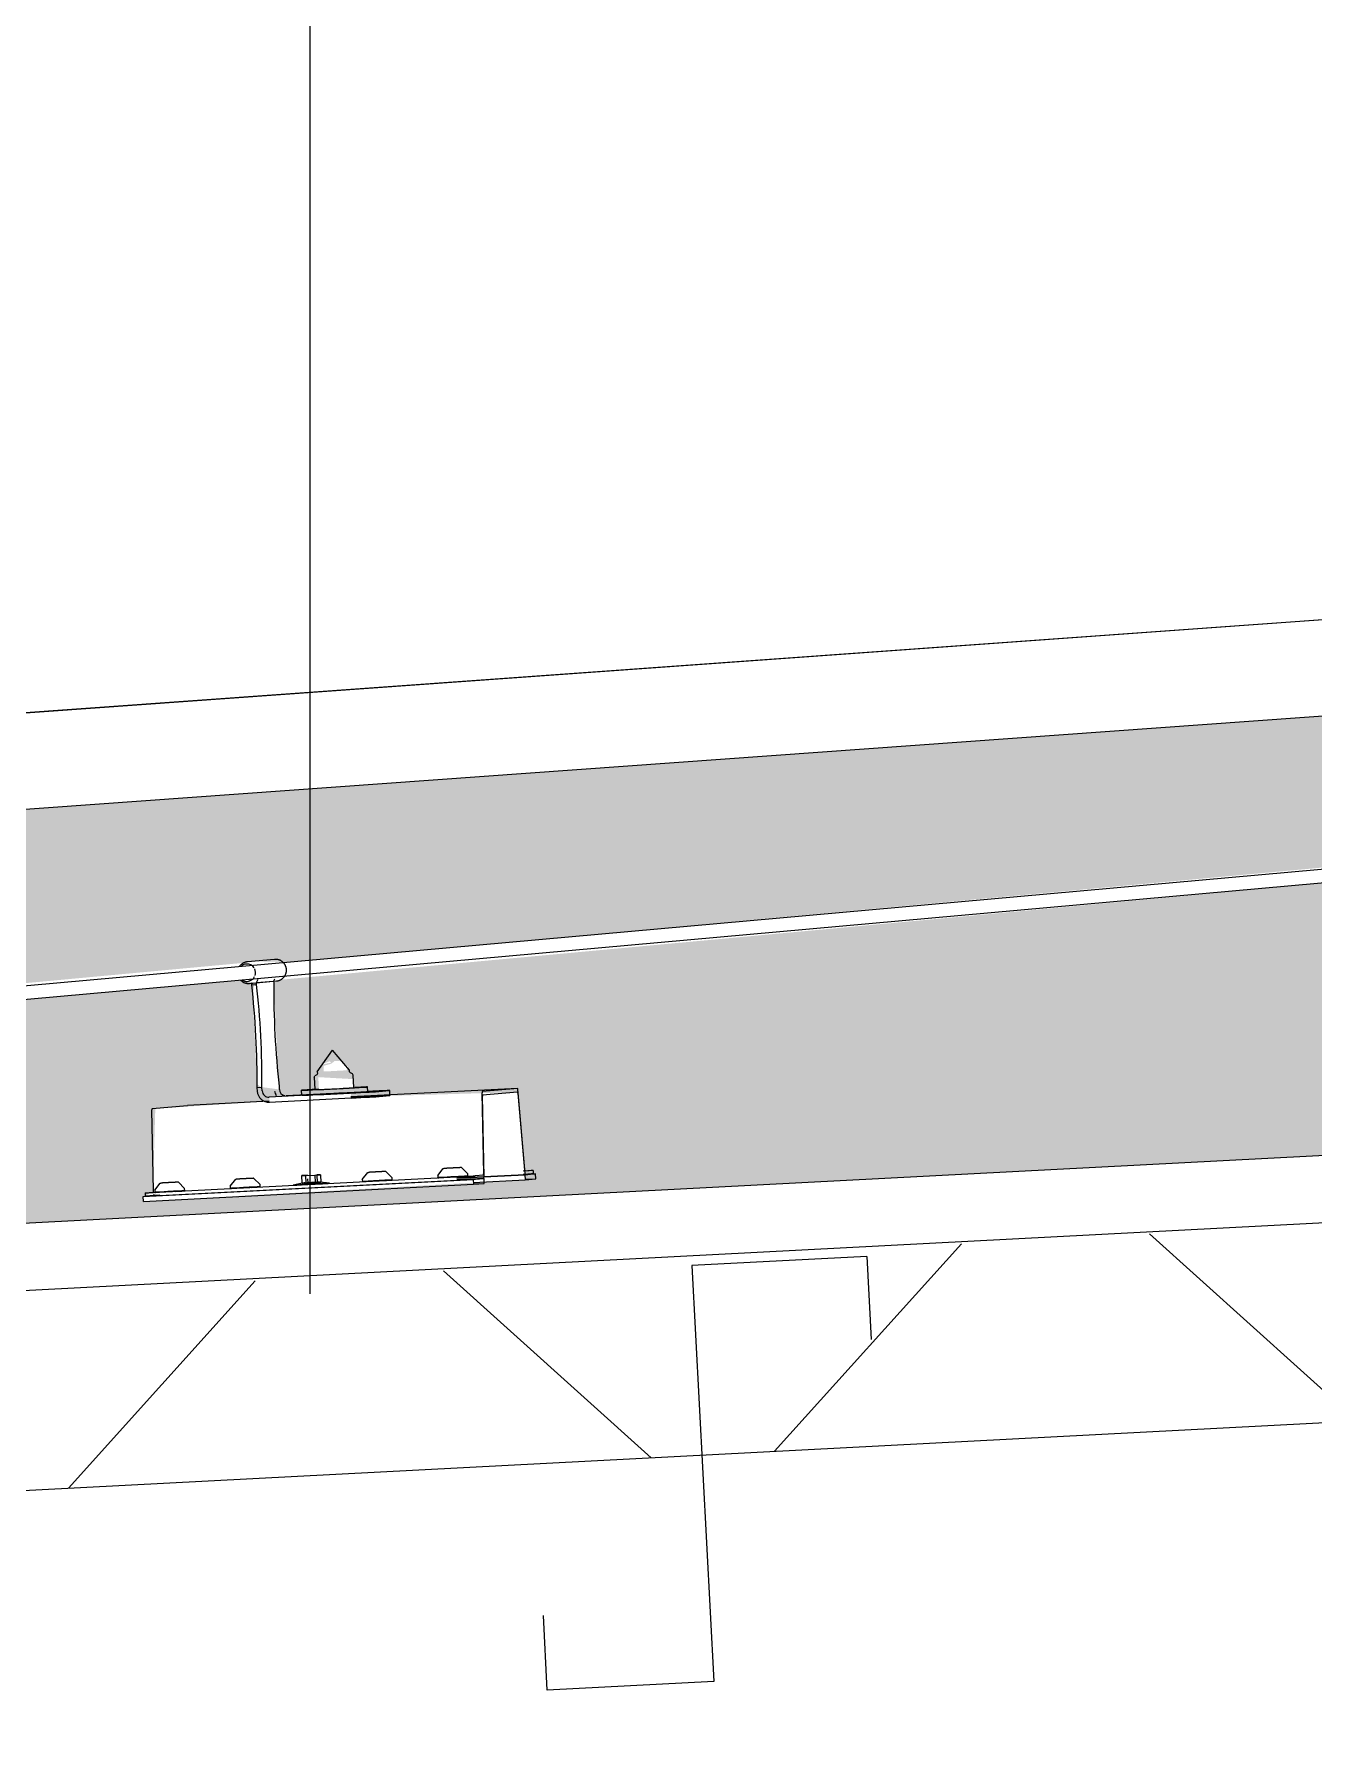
# Model space of a CAD drawing. Header units: millimetres. Extents: x 4237772 to 4686020, y -673 to 29459.
# Drawn here: x 4448133 to 4448901, y 10117 to 11139 of the extents above; entities that cross this region are included whole.
import ezdxf

# ---------------------------------------------------------------- set-up
doc = ezdxf.new("R2010")
doc.units = ezdxf.units.MM
for name, color, linetype, lineweight in [('A-DETL', 90, 'Continuous', 18), ('A-GENM', 13, 'Continuous', 5), ('A-ROOF', 132, 'Continuous', 5), ('A-ROOF-IDEN', 132, 'Continuous', 5), ('A-ROOF-PATT', 132, 'Continuous', 5), ('Q-SPCQ', 91, 'Continuous', 5)]:
    doc.layers.add(name, color=color, linetype=linetype, lineweight=lineweight)

# ---------------------------------------------------------------- blocks, each defined once
blk = doc.blocks.new('Static Line_Sayfa_Metal Deck_Pan Mount - Up to 15 _ pitch - Max 2 Users-1848369-SECTION - GRIDS B1-B2')
at = {"layer": 'Q-SPCQ'}
for p, q in [((4430069.6, 11248.9), (4421898.8, 10513.6)), ((4421899.5, 10505.7), (4430070.3, 11240.9)), ((4422649.6, 10583.7), (4422633.3, 10582.2)), ((4422649.9, 10583.7), (4422649.6, 10583.7)), ((4422634.5, 10569.3), (4422650.8, 10570.8)), ((4422635.8, 10569.6), (4422635.8, 10568.5)), ((4422638.7, 10569.8), (4422639.8, 10571.9)), ((4422638.7, 10569.8), (4422649, 10570.7)), ((4422638.8, 10568.6), (4422638.7, 10569.8)), ((4422649.6, 10571.9), (4422649, 10570.7)), ((4422649, 10570.7), (4422649.1, 10569.6)), ((4422634.2, 10569.3), (4422634.5, 10569.3)), ((4422635.8, 10568.5), (4422638.8, 10568.6)), ((4422675.2, 10516.2), (4422684.3, 10529.1)), ((4422694.6, 10517.2), (4422684.3, 10529.1)), ((4422673.3, 10512.9), (4422673.7, 10513.7)), ((4422673.3, 10512.9), (4422673.7, 10505.5)), ((4422674.9, 10514.4), (4422673.7, 10513.7)), ((4422675.3, 10515.2), (4422674.9, 10514.4)), ((4422675.2, 10516.2), (4422675.3, 10515.2)), ((4422694.6, 10516.2), (4422694.6, 10517.2)), ((4422694.6, 10516.2), (4422695.1, 10515.5)), ((4422696.3, 10514.9), (4422695.1, 10515.5)), ((4422696.8, 10514.2), (4422696.3, 10514.9)), ((4422697.2, 10506.8), (4422696.8, 10514.2)), ((4422646.4, 10498.5), (4422597.4, 10496)), ((4422642, 10506.7), (4422639, 10506.6)), ((4422639, 10506.6), (4422639.2, 10504.6)), ((4422642.1, 10504.7), (4422642, 10506.7)), ((4422695.3, 10503.5), (4422646.3, 10500.9)), ((4422646.4, 10497.9), (4422695.5, 10500.5)), ((4422652.3, 10507.6), (4422652.4, 10505.6)), ((4422656.6, 10501.9), (4422705.6, 10504.4)), ((4422665.6, 10505.1), (4422665.8, 10502.1)), ((4422795.5, 10506.2), (4422695.4, 10501.1)), ((4422705.8, 10501.4), (4422695.4, 10500.8)), ((4422705.5, 10504.2), (4422705.3, 10507.2)), ((4422712.1, 10504.4), (4422718.5, 10505)), ((4422712.3, 10501.4), (4422718.7, 10502)), ((4422718.8, 10502), (4422718.7, 10505)), ((4422774, 10503.5), (4422775, 10455)), ((4422795.5, 10506.2), (4422774.1, 10504.3)), ((4422775.3, 10453), (4422774.3, 10501.6)), ((4422774.4, 10502.3), (4422795.4, 10504.2)), ((4422795.5, 10503.5), (4422799.7, 10455.2)), ((4422799.8, 10457.2), (4422795.6, 10505.5)), ((4422576.9, 10444.8), (4422576, 10493.3)), ((4422576.1, 10494.1), (4422597.4, 10496)), ((4422570.8, 10441.4), (4422768.8, 10451.6)), ((4422570.9, 10438.4), (4422769, 10448.7)), ((4422580.6, 10443.9), (4422758.8, 10453.1)), ((4422580.7, 10442), (4422758.9, 10451.1)), ((4422623, 10447.5), (4422623, 10446.2)), ((4422641, 10447.1), (4422640.9, 10448.5)), ((4422666.4, 10449.4), (4422660.7, 10448.1)), ((4422669.3, 10454.1), (4422666, 10453.9)), ((4422666, 10453.9), (4422668.1, 10453.9)), ((4422666.2, 10449.3), (4422666, 10453.9)), ((4422669.6, 10448.6), (4422666.2, 10448.4)), ((4422666.2, 10448.4), (4422668.4, 10448.5)), ((4422668.1, 10453.9), (4422673.7, 10454.2)), ((4422668.1, 10453.9), (4422668.3, 10449.4)), ((4422668.4, 10448.5), (4422673.9, 10448.8)), ((4422669.4, 10452), (4422669.6, 10449.5)), ((4422673.7, 10454.2), (4422677.2, 10454.4)), ((4422673.7, 10454.2), (4422673.9, 10449.7)), ((4422673.9, 10448.8), (4422677.4, 10449)), ((4422677.2, 10454.4), (4422674.9, 10454.3)), ((4422674.9, 10454.3), (4422675.1, 10449.8)), ((4422677.4, 10449), (4422675.2, 10448.9)), ((4422682.6, 10449.3), (4422677, 10449.9)), ((4422677.2, 10454.4), (4422677.4, 10449.8)), ((4422702.2, 10451.6), (4422702.3, 10450.3)), ((4422720.2, 10451.2), (4422720.2, 10452.5)), ((4422747.5, 10453.9), (4422747.6, 10452.6)), ((4422758.9, 10452.3), (4422799.8, 10454.4)), ((4422799.7, 10454.4), (4422758.9, 10452.3)), ((4422775.3, 10452.2), (4422758.9, 10451.4)), ((4422765.5, 10453.6), (4422765.5, 10454.9)), ((4422775.3, 10452.2), (4422768.8, 10451.6)), ((4422768.8, 10451.6), (4422769, 10448.7)), ((4422768.9, 10449.8), (4422799.9, 10451.4)), ((4422769, 10448.7), (4422775.4, 10449.2)), ((4422769, 10448.9), (4422775.4, 10449.2)), ((4422774.9, 10454.2), (4422770, 10453.8)), ((4422770.1, 10451.8), (4422775.2, 10452.2)), ((4422775.4, 10449.2), (4422775.3, 10452.2)), ((4422806.2, 10455), (4422799.7, 10454.4)), ((4422799.7, 10454.7), (4422806.2, 10455)), ((4422799.7, 10454.4), (4422799.9, 10451.4)), ((4422799.8, 10454.4), (4422804.9, 10454.9)), ((4422804.8, 10456.9), (4422799.9, 10456.5)), ((4422799.9, 10451.4), (4422806.3, 10452)), ((4422799.9, 10451.7), (4422806.3, 10452)), ((4422805, 10454.9), (4422804.9, 10456.9)), ((4422806.3, 10452), (4422806.2, 10455)), ((4422570.8, 10441.4), (4422577.2, 10442)), ((4422570.9, 10438.4), (4422570.8, 10441.4)), ((4422571.9, 10443.5), (4422572, 10441.5)), ((4422572, 10443.6), (4422576.8, 10444)), ((4422577.1, 10442), (4422572.1, 10441.6)), ((4422580.7, 10442.2), (4422577.2, 10442)), ((4422577.7, 10445.2), (4422577.7, 10443.9)), ((4422595.7, 10444.8), (4422595.6, 10446.1))]:
    blk.add_line(p, q, dxfattribs=at)
at = {"layer": 'Q-SPCQ', "flags": 128}
for points in [[(4422633.3, 10582.2), (4422633.1, 10582.2), (4422632.8, 10582.2), (4422632.5, 10582.1), (4422632.3, 10582.1), (4422632, 10582), (4422631.8, 10581.9), (4422631.5, 10581.8), (4422631.3, 10581.7), (4422631, 10581.6), (4422630.8, 10581.5), (4422630.6, 10581.4), (4422630.3, 10581.2), (4422630.1, 10581.1), (4422629.9, 10580.9), (4422629.7, 10580.8), (4422629.5, 10580.6), (4422629.3, 10580.4), (4422629.1, 10580.2), (4422629, 10580), (4422628.8, 10579.8), (4422628.6, 10579.6), (4422628.5, 10579.4)], [(4422650.8, 10570.8), (4422651.1, 10570.8), (4422651.3, 10570.8), (4422651.6, 10570.9), (4422651.8, 10570.9), (4422652.1, 10571), (4422652.4, 10571.1), (4422652.6, 10571.2), (4422652.8, 10571.3), (4422653.1, 10571.4), (4422653.3, 10571.5), (4422653.5, 10571.6), (4422653.8, 10571.8), (4422654, 10571.9), (4422654.2, 10572.1), (4422654.4, 10572.3), (4422654.6, 10572.4), (4422654.8, 10572.6), (4422655, 10572.8), (4422655.2, 10573), (4422655.3, 10573.2), (4422655.5, 10573.4), (4422655.6, 10573.6), (4422655.8, 10573.8), (4422655.9, 10574), (4422656, 10574.3), (4422656.1, 10574.5), (4422656.2, 10574.7), (4422656.3, 10575), (4422656.4, 10575.2), (4422656.5, 10575.5), (4422656.6, 10575.7), (4422656.6, 10576), (4422656.7, 10576.2), (4422656.7, 10576.5), (4422656.7, 10576.7), (4422656.7, 10577), (4422656.8, 10577.2), (4422656.7, 10577.5), (4422656.7, 10577.8), (4422656.7, 10578), (4422656.7, 10578.3), (4422656.6, 10578.5), (4422656.6, 10578.8), (4422656.5, 10579), (4422656.4, 10579.3), (4422656.3, 10579.5), (4422656.2, 10579.7), (4422656.1, 10580), (4422656, 10580.2), (4422655.9, 10580.4), (4422655.8, 10580.7), (4422655.6, 10580.9), (4422655.5, 10581.1), (4422655.3, 10581.3), (4422655.2, 10581.5), (4422655, 10581.7), (4422654.8, 10581.9), (4422654.6, 10582), (4422654.4, 10582.2), (4422654.2, 10582.4), (4422654, 10582.5), (4422653.8, 10582.7), (4422653.6, 10582.8), (4422653.3, 10583), (4422653.1, 10583.1), (4422652.9, 10583.2), (4422652.6, 10583.3), (4422652.4, 10583.4), (4422652.1, 10583.5), (4422651.9, 10583.5), (4422651.6, 10583.6), (4422651.4, 10583.6), (4422651.1, 10583.7), (4422650.8, 10583.7), (4422650.6, 10583.7), (4422650.3, 10583.7), (4422650, 10583.7), (4422649.9, 10583.7)], [(4422629.1, 10571.3), (4422629.3, 10571.1), (4422629.5, 10571), (4422629.7, 10570.8), (4422629.9, 10570.6), (4422630.1, 10570.5), (4422630.3, 10570.3), (4422630.6, 10570.2), (4422630.8, 10570.1), (4422631, 10569.9), (4422631.2, 10569.8), (4422631.5, 10569.7), (4422631.7, 10569.6), (4422632, 10569.6), (4422632.2, 10569.5), (4422632.5, 10569.4), (4422632.8, 10569.4), (4422633, 10569.3), (4422633.3, 10569.3), (4422633.5, 10569.3), (4422633.8, 10569.3), (4422634.1, 10569.3), (4422634.2, 10569.3)], [(4422747.5, 10453.9), (4422750.8, 10458.1), (4422751.1, 10458.1), (4422751.2, 10458.1), (4422751.2, 10458.1)], [(4422765.5, 10454.9), (4422761.7, 10458.7), (4422761.5, 10458.7), (4422761.4, 10458.7), (4422761.3, 10458.7), (4422761.2, 10458.7), (4422761.2, 10458.7), (4422761.1, 10458.7), (4422761.1, 10458.7), (4422761, 10458.7), (4422760.9, 10458.7), (4422760.8, 10458.7), (4422760.7, 10458.7), (4422760.6, 10458.6), (4422760.5, 10458.6), (4422760.4, 10458.6), (4422760.3, 10458.6), (4422760.2, 10458.6), (4422760, 10458.6), (4422759.9, 10458.6), (4422759.8, 10458.6), (4422759.6, 10458.6), (4422759.5, 10458.6), (4422759.3, 10458.6), (4422759.1, 10458.6), (4422759, 10458.6), (4422758.8, 10458.6), (4422758.6, 10458.6), (4422758.4, 10458.5), (4422758.3, 10458.5), (4422758.1, 10458.5), (4422757.9, 10458.5), (4422757.7, 10458.5), (4422757.5, 10458.5), (4422757.3, 10458.5), (4422757.1, 10458.5), (4422756.9, 10458.5), (4422756.7, 10458.5), (4422756.5, 10458.4), (4422756.3, 10458.4), (4422756.1, 10458.4), (4422755.9, 10458.4), (4422755.7, 10458.4), (4422755.5, 10458.4), (4422755.3, 10458.4), (4422755.1, 10458.4), (4422754.9, 10458.4), (4422754.7, 10458.4), (4422754.6, 10458.3), (4422754.4, 10458.3), (4422754.2, 10458.3), (4422754, 10458.3), (4422753.8, 10458.3), (4422753.6, 10458.3), (4422753.5, 10458.3), (4422753.3, 10458.3), (4422753.2, 10458.3), (4422753, 10458.3), (4422752.9, 10458.2), (4422752.7, 10458.2), (4422752.6, 10458.2), (4422752.4, 10458.2), (4422752.3, 10458.2), (4422752.2, 10458.2), (4422752.1, 10458.2), (4422752, 10458.2), (4422751.9, 10458.2), (4422751.8, 10458.2), (4422751.7, 10458.2), (4422751.6, 10458.2), (4422751.5, 10458.2), (4422751.4, 10458.2), (4422751.4, 10458.2), (4422751.3, 10458.2), (4422751.3, 10458.1), (4422751.2, 10458.1), (4422751.2, 10458.1)], [(4422577.7, 10445.2), (4422581, 10449.3), (4422581.2, 10449.4), (4422581.3, 10449.4), (4422581.4, 10449.4)], [(4422595.6, 10446.1), (4422591.9, 10449.9), (4422591.7, 10449.9), (4422591.6, 10449.9), (4422591.5, 10449.9), (4422591.4, 10449.9), (4422591.4, 10449.9), (4422591.3, 10449.9), (4422591.2, 10449.9), (4422591.2, 10449.9), (4422591.1, 10449.9), (4422591, 10449.9), (4422590.9, 10449.9), (4422590.8, 10449.9), (4422590.7, 10449.9), (4422590.6, 10449.9), (4422590.5, 10449.9), (4422590.3, 10449.9), (4422590.2, 10449.9), (4422590.1, 10449.9), (4422589.9, 10449.9), (4422589.8, 10449.8), (4422589.6, 10449.8), (4422589.5, 10449.8), (4422589.3, 10449.8), (4422589.2, 10449.8), (4422589, 10449.8), (4422588.8, 10449.8), (4422588.6, 10449.8), (4422588.4, 10449.8), (4422588.3, 10449.8), (4422588.1, 10449.8), (4422587.9, 10449.8), (4422587.7, 10449.7), (4422587.5, 10449.7), (4422587.3, 10449.7), (4422587.1, 10449.7), (4422586.9, 10449.7), (4422586.7, 10449.7), (4422586.5, 10449.7), (4422586.3, 10449.7), (4422586.1, 10449.7), (4422585.9, 10449.7), (4422585.7, 10449.6), (4422585.5, 10449.6), (4422585.3, 10449.6), (4422585.1, 10449.6), (4422584.9, 10449.6), (4422584.7, 10449.6), (4422584.5, 10449.6), (4422584.4, 10449.6), (4422584.2, 10449.6), (4422584, 10449.5), (4422583.8, 10449.5), (4422583.7, 10449.5), (4422583.5, 10449.5), (4422583.3, 10449.5), (4422583.2, 10449.5), (4422583, 10449.5), (4422582.9, 10449.5), (4422582.7, 10449.5), (4422582.6, 10449.5), (4422582.5, 10449.5), (4422582.4, 10449.5), (4422582.3, 10449.4), (4422582.1, 10449.4), (4422582, 10449.4), (4422581.9, 10449.4), (4422581.9, 10449.4), (4422581.8, 10449.4), (4422581.7, 10449.4), (4422581.6, 10449.4), (4422581.6, 10449.4), (4422581.5, 10449.4), (4422581.4, 10449.4), (4422581.4, 10449.4), (4422581.4, 10449.4)], [(4422623, 10447.5), (4422626.3, 10451.7), (4422626.5, 10451.7), (4422626.6, 10451.7), (4422626.6, 10451.7)], [(4422640.9, 10448.5), (4422637.2, 10452.2), (4422637, 10452.3), (4422636.9, 10452.3), (4422636.8, 10452.3), (4422636.7, 10452.3), (4422636.7, 10452.3), (4422636.6, 10452.2), (4422636.5, 10452.2), (4422636.5, 10452.2), (4422636.4, 10452.2), (4422636.3, 10452.2), (4422636.2, 10452.2), (4422636.1, 10452.2), (4422636, 10452.2), (4422635.9, 10452.2), (4422635.8, 10452.2), (4422635.6, 10452.2), (4422635.5, 10452.2), (4422635.4, 10452.2), (4422635.2, 10452.2), (4422635.1, 10452.2), (4422634.9, 10452.2), (4422634.8, 10452.2), (4422634.6, 10452.2), (4422634.4, 10452.2), (4422634.3, 10452.1), (4422634.1, 10452.1), (4422633.9, 10452.1), (4422633.7, 10452.1), (4422633.6, 10452.1), (4422633.4, 10452.1), (4422633.2, 10452.1), (4422633, 10452.1), (4422632.8, 10452.1), (4422632.6, 10452.1), (4422632.4, 10452), (4422632.2, 10452), (4422632, 10452), (4422631.8, 10452), (4422631.6, 10452), (4422631.4, 10452), (4422631.2, 10452), (4422631, 10452), (4422630.8, 10452), (4422630.6, 10452), (4422630.4, 10451.9), (4422630.2, 10451.9), (4422630, 10451.9), (4422629.8, 10451.9), (4422629.7, 10451.9), (4422629.5, 10451.9), (4422629.3, 10451.9), (4422629.1, 10451.9), (4422629, 10451.9), (4422628.8, 10451.9), (4422628.6, 10451.8), (4422628.5, 10451.8), (4422628.3, 10451.8), (4422628.2, 10451.8), (4422628, 10451.8), (4422627.9, 10451.8), (4422627.8, 10451.8), (4422627.7, 10451.8), (4422627.5, 10451.8), (4422627.4, 10451.8), (4422627.3, 10451.8), (4422627.2, 10451.8), (4422627.2, 10451.8), (4422627.1, 10451.8), (4422627, 10451.7), (4422626.9, 10451.7), (4422626.9, 10451.7), (4422626.8, 10451.7), (4422626.7, 10451.7), (4422626.7, 10451.7), (4422626.6, 10451.7)], [(4422702.2, 10451.6), (4422705.5, 10455.8), (4422705.8, 10455.8), (4422705.9, 10455.8), (4422705.9, 10455.8)], [(4422720.2, 10452.5), (4422716.4, 10456.3), (4422716.2, 10456.3), (4422716.1, 10456.3), (4422716, 10456.3), (4422716, 10456.3), (4422715.9, 10456.3), (4422715.8, 10456.3), (4422715.8, 10456.3), (4422715.7, 10456.3), (4422715.6, 10456.3), (4422715.5, 10456.3), (4422715.4, 10456.3), (4422715.3, 10456.3), (4422715.2, 10456.3), (4422715.1, 10456.3), (4422715, 10456.3), (4422714.9, 10456.3), (4422714.7, 10456.3), (4422714.6, 10456.3), (4422714.5, 10456.3), (4422714.3, 10456.3), (4422714.2, 10456.3), (4422714, 10456.3), (4422713.8, 10456.2), (4422713.7, 10456.2), (4422713.5, 10456.2), (4422713.3, 10456.2), (4422713.2, 10456.2), (4422713, 10456.2), (4422712.8, 10456.2), (4422712.6, 10456.2), (4422712.4, 10456.2), (4422712.2, 10456.2), (4422712, 10456.2), (4422711.8, 10456.1), (4422711.6, 10456.1), (4422711.4, 10456.1), (4422711.2, 10456.1), (4422711, 10456.1), (4422710.8, 10456.1), (4422710.6, 10456.1), (4422710.4, 10456.1), (4422710.2, 10456.1), (4422710, 10456), (4422709.8, 10456), (4422709.6, 10456), (4422709.4, 10456), (4422709.3, 10456), (4422709.1, 10456), (4422708.9, 10456), (4422708.7, 10456), (4422708.5, 10456), (4422708.4, 10456), (4422708.2, 10455.9), (4422708, 10455.9), (4422707.9, 10455.9), (4422707.7, 10455.9), (4422707.6, 10455.9), (4422707.4, 10455.9), (4422707.3, 10455.9), (4422707.1, 10455.9), (4422707, 10455.9), (4422706.9, 10455.9), (4422706.8, 10455.9), (4422706.7, 10455.9), (4422706.6, 10455.9), (4422706.5, 10455.8), (4422706.4, 10455.8), (4422706.3, 10455.8), (4422706.2, 10455.8), (4422706.1, 10455.8), (4422706.1, 10455.8), (4422706, 10455.8), (4422706, 10455.8), (4422705.9, 10455.8), (4422705.9, 10455.8)]]:
    blk.add_lwpolyline(points, dxfattribs=at)
at = {"layer": 'Q-SPCQ'}
for centre, major_axis, ratio, start_param, end_param in [((4422633, 10575.7), (-0.47, 5.2), 0.991613, 0, 0.594137), ((4422633, 10575.7), (-0.47, 5.2), 0.991613, 5.198059, 6.245256), ((4422633, 10575.7), (-0.47, 5.2), 0.991613, 2.451096, 3.103664), ((4422633, 10575.7), (-0.47, 5.2), 0.991613, 3.103664, 4.150861), ((4422633, 10575.7), (-0.47, 5.2), 0.991613, 4.281207, 5.083791), ((4422658.8, 10539.3), (-3.6, 69.9), 0.129148, 1.116956, 2.034521), ((4422629.4, 10536.8), (-3.6, 69.9), 0.129148, 4.258548, 5.176114), ((4422632.3, 10536.9), (-3.6, 69.9), 0.129148, 4.258548, 5.176114), ((4422646.1, 10504.9), (-0.63, 6.97), 0.991613, 1.532867, 3.103664), ((4422646.1, 10504.9), (-0.36, 3.98), 0.991613, 1.532867, 3.103664), ((4422656.4, 10505.8), (-0.63, 6.97), 0.991613, 1.657199, 2.056466), ((4422656.4, 10505.8), (-0.36, 3.98), 0.991613, 1.532867, 2.841864), ((4422685.5, 10506.1), (19.8, 1), 0.004901, 3.012082, 6.153674), ((4422685.6, 10503.1), (19.8, 1), 0.004901, 3.012082, 6.153674), ((4422685.5, 10506.1), (19.8, 1), 0.004901, 2.076476, 3.012082), ((4422685.6, 10503.1), (19.8, 1), 0.004901, 6.153674, 9.295267), ((4422685.5, 10506.1), (11.7, 0.6), 0.004901, 3.012082, 6.153674), ((4422685.5, 10506.1), (11.7, 0.6), 0.004901, 2.602437, 3.012082), ((4422697.2, 10503.6), (15, 0.8), 0.004901, 4.582878, 6.153674), ((4422697.4, 10500.6), (15, 0.8), 0.004901, 4.582878, 6.153674), ((4422685.5, 10506.1), (19.8, 1), 0.004901, 6.153674, 7.186127), ((4422703.7, 10504.2), (15, 0.8), 0.004901, 6.153674, 7.724471), ((4422703.8, 10501.2), (15, 0.8), 0.004901, 6.153674, 7.724471), ((4422774.2, 10503.3), (-0.051, 0.999), 0.129148, 0.004942, 1.323579), ((4422774.5, 10501.3), (-0.051, 0.999), 0.129148, 0.004942, 1.323579), ((4422795.4, 10503.2), (-0.051, 0.999), 0.129148, 4.969491, 6.283185), ((4422795.5, 10505.2), (-0.051, 0.999), 0.129148, 4.969491, 5.848582), ((4422576.1, 10493.1), (-0.051, 0.999), 0.129148, 0.224715, 1.323579), ((4422799.9, 10457.5), (-0.051, 0.999), 0.129148, 1.827898, 3.141593), ((4422632, 10446.7), (8.99, 0.47), 0.004901, 6.153674, 9.295267), ((4422632, 10446.7), (8.99, 0.47), 0.004901, 5.106477, 6.153674), ((4422671.6, 10448.7), (11, 0.6), 0.004901, 3.012082, 4.059279), ((4422671.6, 10448.7), (11, 0.6), 0.004901, 6.153674, 9.295267), ((4422671.6, 10448.7), (11, 0.6), 0.004901, 5.106477, 6.153674), ((4422711.2, 10450.8), (8.99, 0.47), 0.004901, 3.012082, 4.059279), ((4422711.2, 10450.8), (8.99, 0.47), 0.004901, 6.153674, 9.295267), ((4422711.2, 10450.8), (8.99, 0.47), 0.004901, 5.106477, 6.153674), ((4422756.5, 10453.1), (8.99, 0.47), 0.004901, 3.012082, 4.059279), ((4422756.5, 10453.1), (8.99, 0.47), 0.004901, 6.153674, 9.295267), ((4422760.1, 10453.3), (9.99, 0.52), 0.004901, 4.582878, 6.153674), ((4422756.5, 10453.1), (8.99, 0.47), 0.004901, 5.106477, 6.153674), ((4422760.2, 10451.3), (9.99, 0.52), 0.004901, 5.630076, 6.153674), ((4422774.8, 10455.2), (-0.051, 0.999), 0.129148, 3.366308, 4.465172), ((4422775.1, 10453.2), (-0.051, 0.999), 0.129148, 3.146535, 4.465172), ((4422794.9, 10456.4), (9.99, 0.52), 0.004901, 6.153674, 7.462671), ((4422795, 10454.4), (9.99, 0.52), 0.004901, 6.153674, 7.462671), ((4422799.8, 10455.4), (-0.051, 0.999), 0.129148, 1.827898, 2.926762), ((4422581.9, 10444.1), (9.99, 0.52), 0.004901, 3.012082, 4.582878), ((4422582, 10442.1), (9.99, 0.52), 0.004901, 3.012082, 3.535681), ((4422576.8, 10445), (-0.051, 0.999), 0.129148, 3.366308, 4.465172), ((4422577.1, 10443), (-0.051, 0.999), 0.129148, 3.146535, 4.465172), ((4422586.7, 10444.3), (8.99, 0.47), 0.004901, 3.012082, 3.86853), ((4422586.7, 10444.3), (8.99, 0.47), 0.004901, 6.153674, 9.295267), ((4422586.7, 10444.3), (8.99, 0.47), 0.004901, 5.106477, 6.153674), ((4422632, 10446.7), (8.99, 0.47), 0.004901, 3.012082, 4.059279)]:
    blk.add_ellipse(centre, major_axis=major_axis, ratio=ratio, start_param=start_param, end_param=end_param, dxfattribs=at)
for points in [[(4422666.2, 10449.3), (4422666.7, 10449.4), (4422667.9, 10449.6), (4422669, 10449.6), (4422669.6, 10449.5)], [(4422668.3, 10449.4), (4422668, 10449.5), (4422667.3, 10449.5), (4422666.5, 10449.4), (4422666.2, 10449.3)], [(4422673.9, 10449.7), (4422673, 10449.7), (4422671.1, 10449.7), (4422669.3, 10449.5), (4422668.3, 10449.4)], [(4422669.6, 10449.5), (4422670.5, 10449.6), (4422672.4, 10449.8), (4422674.2, 10449.8), (4422675.1, 10449.8)], [(4422677.4, 10449.8), (4422676.8, 10449.9), (4422675.6, 10449.9), (4422674.5, 10449.8), (4422673.9, 10449.7)], [(4422675.1, 10449.8), (4422675.5, 10449.9), (4422676.3, 10450), (4422677, 10449.9), (4422677.4, 10449.8)]]:
    blk.add_open_spline(points, degree=3, dxfattribs=at)
blk = doc.blocks.new('GT01 - GT01-2642391-SECTION - GRIDS B1-B2')
at = {"layer": 'A-GENM'}
for p, q in [((4409876.5, 9824.6), (4428941.3, 11194.8)), ((4409878.6, 9824.6), (4428943.2, 11194.8))]:
    blk.add_line(p, q, dxfattribs=at)

msp = doc.modelspace()

# ---------------------------------------------------------------- hatches: boundary and pattern name
at = {"layer": 'A-ROOF-PATT'}
h = msp.add_hatch(dxfattribs=at)
h.set_pattern_fill('FP_187', color=256, style=0, pattern_type=2)
h.set_pattern_definition([(3.013, (37691.9309, -226018.123), (-31.18210451525, -1.0529e-05), [])])
h.paths.add_polyline_path([(4446822.7, 10371.9), (4446831.5, 10372.4), (4446831.7, 10369.1), (4446837.2, 10370), (4446837.1, 10372.7), (4446822.1, 10371.9)])
h.paths.add_polyline_path([(4447460.8, 10390.4), (4447461.4, 10390.4), (4447460.8, 10426.5)])
h.paths.add_polyline_path([(4435506.2, 9766.6), (4446705.4, 10350.9), (4446710.4, 10360.2), (4446785.1, 10367.4), (4446784.9, 10370), (4446800.8, 10373.4), (4446800.3, 10382.5), (4446826.3, 10384), (4446826.9, 10372.6), (4446852.5, 10373.8), (4446852.8, 10370.2), (4446922.5, 10373.8), (4446927.3, 10362.5), (4447460.8, 10390.4), (4447462.7, 10427.3), (4447531.2, 10432.2), (4447531.1, 10434.1), (4447580.2, 10434.4), (4447580.2, 10434.2), (4447680.2, 10437.1), (4447680.7, 10432.2), (4447684.4, 10402), (4461505.4, 11123.2), (4461702.7, 11188.8), (4461702.7, 11216.8), (4461413.3, 11202), (4461413.3, 11495.4), (4461113.1, 11479.6), (4461111.4, 11277.7), (4460816.9, 11226.6), (4460803.9, 11228.3), (4460788.7, 11235.7), (4460779, 11244.5), (4460771.9, 11255.5), (4460768, 11268), (4460767.5, 11281), (4460770.3, 11293.8), (4460775.3, 11303.8), (4460785.5, 11315), (4460797.5, 11322.2), (4460814.6, 11327), (4461013.1, 11362), (4461013.1, 11474.3), (4456579.3, 11241.1), (4456599.2, 11193.6), (4456641.7, 11195.8), (4456641.7, 11189.8), (4456526.4, 11181.1), (4456524.9, 11187.2), (4456505.6, 11233.2), (4456436.4, 11228.9), (4456419.8, 11178.3), (4456306.6, 11169.8), (4456306.4, 11175.8), (4456349.2, 11179.6), (4456366.4, 11229.1), (4456348.5, 11228.9), (4455705.8, 11195.1), (4455707.7, 11174), (4455697.4, 11174.6), (4455696, 11175), (4455694.3, 11174.9), (4455693.6, 11194.5), (4454961.7, 11155.2), (4454964.9, 11107.2), (4454954.6, 11107.7), (4454953.8, 11108.2), (4454951.5, 11108.1), (4454949.8, 11155.3), (4454420.5, 11126), (4454221.1, 11106), (4454218.8, 11104), (4454220.6, 11056.5), (4454222.1, 11040.3), (4454211.8, 11040.9), (4454211.1, 11041.4), (4454208.8, 11041.3), (4454206.2, 11096.3), (4454207, 11103.2), (4454208.5, 11103.3), (4454208.5, 11104.4), (4454203, 11105.2), (4454198.4, 11106), (4453478.3, 11039.1), (4453476, 11037.1), (4453477.9, 10989.7), (4453479.4, 10973.5), (4453469.1, 10974.1), (4453468.3, 10974.5), (4453466, 10974.4), (4453463.5, 11029.4), (4453464.3, 11036.4), (4453465.7, 11036.5), (4453465.7, 11037.5), (4453460.3, 11038.3), (4453455.7, 11039.1), (4452735.5, 10972.3), (4452733.2, 10970.3), (4452735.1, 10922.9), (4452736.6, 10906.7), (4452726.3, 10907.2), (4452725.5, 10907.7), (4452723.2, 10907.6), (4452720.7, 10962.6), (4452721.5, 10969.6), (4452723, 10969.6), (4452722.9, 10970.7), (4452717.5, 10971.5), (4452712.9, 10972.3), (4451992.8, 10905.4), (4451990.4, 10903.5), (4451992.3, 10856), (4451993.8, 10839.8), (4451983.5, 10840.4), (4451982.7, 10840.9), (4451980.5, 10840.7), (4451977.9, 10895.7), (4451978.7, 10902.7), (4451980.2, 10902.8), (4451980.1, 10903.9), (4451974.7, 10904.7), (4451970.1, 10905.5), (4451250, 10838.6), (4451247.7, 10836.6), (4451249.5, 10789.2), (4451251.1, 10773), (4451240.7, 10773.6), (4451240, 10774), (4451237.7, 10773.9), (4451235.1, 10828.9), (4451235.9, 10835.9), (4451237.4, 10836), (4451237.4, 10837), (4451232, 10837.8), (4451227.3, 10838.6), (4450507.2, 10771.8), (4450504.9, 10769.8), (4450506.8, 10722.3), (4450508.3, 10706.2), (4450498, 10706.7), (4450497.2, 10707.2), (4450494.9, 10707.1), (4450492.4, 10762.1), (4450493.2, 10769.1), (4450494.7, 10769.1), (4450494.6, 10770.2), (4450489.2, 10771), (4450484.6, 10771.8), (4449764.4, 10704.9), (4449762.1, 10703), (4449764, 10655.5), (4449765.5, 10639.3), (4449755.2, 10639.9), (4449755, 10640.4), (4449752.1, 10640.2), (4449749.6, 10695.2), (4449750.4, 10702.2), (4449751.9, 10702.3), (4449751.8, 10703.4), (4449746.4, 10704.2), (4449741.8, 10705), (4449021.7, 10638.1), (4449019.4, 10636.1), (4449021.2, 10588.7), (4449022.7, 10572.5), (4449012.4, 10573.1), (4449011.7, 10573.5), (4449009.4, 10573.4), (4449006.8, 10628.4), (4449007.6, 10635.4), (4449009.1, 10635.5), (4449009, 10636.5), (4449003.6, 10637.3), (4448999, 10638.1), (4448278.9, 10571.3), (4448276.6, 10569.3), (4448279.4, 10511.8), (4448280, 10505.6), (4448269.6, 10507), (4448269.5, 10506.7), (4448266.6, 10508.8), (4448264, 10561.6), (4448264.8, 10568.6), (4448266.3, 10568.6), (4448266.3, 10569.7), (4448260.9, 10570.5), (4448256.3, 10571.3), (4447536.1, 10504.4), (4447533.8, 10502.4), (4447535.7, 10455), (4447537.2, 10438.8), (4447526.9, 10438.8), (4447526.1, 10439.8), (4447523.8, 10439.7), (4447521.3, 10494.7), (4447522.1, 10501.7), (4447523.6, 10501.8), (4447523.5, 10502.8), (4447518.1, 10503.6), (4447513.4, 10507.6), (4447513.2, 10511.2), (4447524.1, 10515.9), (4447537.5, 10515.4), (4447540.4, 10514.9), (4448261.8, 10581.9), (4448264.1, 10582.5), (4448280.3, 10582.3), (4448283.2, 10581.7), (4449006, 10648), (4449006.8, 10649.4), (4449023.1, 10649.1), (4449025.9, 10648.6), (4449747.3, 10715.6), (4449749.6, 10716.2), (4449765.8, 10715.9), (4449768.7, 10715.4), (4450490.1, 10782.4), (4450492.4, 10783), (4450508.6, 10782.8), (4450511.5, 10782.2), (4451232.9, 10849.3), (4451235.2, 10849.9), (4451251.4, 10849.6), (4451254.3, 10849.1), (4451975.6, 10916.1), (4451977.9, 10916.7), (4451994.1, 10916.4), (4451997, 10915.9), (4452718.4, 10982.9), (4452720.7, 10983.5), (4452736.9, 10983.3), (4452739.8, 10982.8), (4453461.2, 11049.8), (4453463.5, 11050.4), (4453479.7, 11050.1), (4453482.6, 11049.6), (4453969.2, 11093.5), (4435680.2, 9779.1)])
h.paths.add_polyline_path([(4446778.8, 10354.8), (4446851.4, 10360), (4446849.5, 10364.3), (4446780.4, 10360), (4446779.5, 10357.1)])
h.paths.add_polyline_path([(4446805.3, 10371.6), (4446806.8, 10373.8), (4446805.4, 10373.4)])
h.paths.add_polyline_path([(4446781.8, 10372.8), (4446781.8, 10392.8), (4446777.1, 10392.8), (4446786.9, 10439.9), (4446791.8, 10440.2), (4446796.6, 10391.1), (4446798.5, 10374.3), (4446784.9, 10373.1)])
h.paths.add_polyline_path([(4446800.2, 10384.7), (4446802.9, 10389.4), (4446810.6, 10391.8), (4446827, 10386.4), (4446802.9, 10384.8)])
h.paths.add_polyline_path([(4447531.1, 10434.1), (4447588, 10437.4), (4447534.7, 10434.3)])
h.paths.add_polyline_path([(4448198.5, 10438.4), (4448198.3, 10441.4), (4448204.4, 10444.2), (4448204.3, 10452.2), (4448205.5, 10494.1), (4448274, 10498.5), (4448274, 10500.9), (4448330.7, 10504.2), (4448322.9, 10503.5), (4448323, 10501.1), (4448423, 10504), (4448425, 10481.1), (4448427.5, 10454.7), (4448427.3, 10453.7), (4448427.2, 10451.4), (4448203.5, 10438.7)])
h.paths.add_polyline_path([(4447560.9, 10438.8), (4447560.5, 10446.2), (4447581.5, 10447), (4447581.9, 10439.9), (4447561.3, 10438.8)])
h.paths.add_polyline_path([(4447561.2, 10453.4), (4447567.5, 10455.8), (4447568.3, 10454.9), (4447565.3, 10454.2)])
h.paths.add_polyline_path([(4447563.8, 10449.5), (4447563.8, 10452.9), (4447568.3, 10454.2), (4447570.2, 10455.8), (4447575, 10455.8), (4447578.6, 10452.2), (4447577.4, 10450.3), (4447568.3, 10449.8)])
h.paths.add_polyline_path([(4448941.3, 10505.3), (4448941.1, 10508.3), (4448947.2, 10511), (4448947.1, 10519.1), (4448948.3, 10560.9), (4449016.7, 10565.4), (4449016.8, 10567.8), (4449073.5, 10571), (4449065.6, 10570.3), (4449065.8, 10567.9), (4449165.8, 10570.8), (4449166.7, 10560.6), (4449170.2, 10521.5), (4449170.1, 10520.5), (4449170, 10518.3), (4448948.6, 10505.7)])
h.paths.add_polyline_path([(4448303.7, 10505.6), (4448303.3, 10513), (4448324.4, 10511.8), (4448324.6, 10506.7), (4448304, 10505.6)])
h.paths.add_polyline_path([(4448304, 10520.2), (4448310.2, 10522.6), (4448311.1, 10521.7), (4448308.1, 10521.1)])
h.paths.add_polyline_path([(4448306.6, 10516.4), (4448306.6, 10519.8), (4448311.1, 10521.1), (4448313, 10522.6), (4448317.8, 10522.6), (4448321.3, 10519), (4448320.2, 10517.1), (4448311.1, 10516.6)])
h.paths.add_polyline_path([(4449684, 10572.1), (4449683.9, 10575.1), (4449690, 10577.9), (4449689.8, 10585.9), (4449691, 10627.8), (4449759.5, 10632.2), (4449759.5, 10634.6), (4449816.3, 10637.9), (4449808.4, 10637.1), (4449808.6, 10634.7), (4449908.6, 10637.6), (4449909.5, 10627.5), (4449913, 10588.4), (4449912.9, 10587.3), (4449912.8, 10585.1), (4449689.1, 10572.4)])
h.paths.add_polyline_path([(4449046.5, 10572.5), (4449046.1, 10579.9), (4449067, 10580.7), (4449067.4, 10573.6), (4449046.8, 10572.5)])
h.paths.add_polyline_path([(4449046.7, 10587.1), (4449053, 10589.5), (4449053.8, 10588.5), (4449050.9, 10587.9)])
h.paths.add_polyline_path([(4449049.3, 10583.2), (4449049.3, 10586.6), (4449053.8, 10587.9), (4449055.7, 10589.5), (4449060.6, 10589.5), (4449064.1, 10585.8), (4449062.9, 10583.9), (4449053.9, 10583.4)])
h.paths.add_polyline_path([(4450426.8, 10639), (4450426.6, 10642), (4450432.7, 10644.7), (4450432.6, 10652.7), (4450433.8, 10694.6), (4450502.3, 10699), (4450502.3, 10701.4), (4450559, 10704.7), (4450551.2, 10704), (4450551.3, 10701.6), (4450651.3, 10704.5), (4450652.2, 10694.3), (4450655.8, 10655.2), (4450655.6, 10654.2), (4450655.5, 10651.9), (4450484.9, 10642)])
h.paths.add_polyline_path([(4449789.2, 10639.3), (4449788.9, 10646.7), (4449809.8, 10647.6), (4449810.2, 10640.4), (4449789.6, 10639.3)])
h.paths.add_polyline_path([(4449789.5, 10653.9), (4449795.8, 10656.3), (4449796.6, 10655.4), (4449793.6, 10654.7)])
h.paths.add_polyline_path([(4449792.1, 10650), (4449792.1, 10653.5), (4449796.6, 10654.7), (4449798.5, 10656.3), (4449803.3, 10656.3), (4449806.9, 10652.7), (4449805.7, 10650.8), (4449796.6, 10650.3)])
h.paths.add_polyline_path([(4451169.6, 10705.8), (4451169.4, 10708.8), (4451175.5, 10711.6), (4451175.4, 10719.6), (4451176.6, 10761.4), (4451245.1, 10765.9), (4451246.9, 10768.5), (4451301.8, 10771.5), (4451293.9, 10770.8), (4451294.1, 10768.4), (4451394.1, 10771.3), (4451395, 10761.1), (4451398.6, 10722), (4451398.4, 10721), (4451398.3, 10718.8), (4451174.6, 10706.1)])
h.paths.add_polyline_path([(4450532, 10706.1), (4450531.6, 10713.5), (4450552.6, 10713.9), (4450553, 10707.3), (4450532.4, 10706.2)])
h.paths.add_polyline_path([(4450532.3, 10720.7), (4450538.6, 10723.1), (4450539, 10722.1), (4450536.4, 10721.6)])
h.paths.add_polyline_path([(4450534.9, 10716.9), (4450532.3, 10720.7), (4450539.4, 10721.6), (4450541.3, 10723.1), (4450546.1, 10723.1), (4450549.7, 10719.5), (4450548.5, 10717.6), (4450539.3, 10717.1)])
h.paths.add_polyline_path([(4451912.3, 10772.6), (4451912.2, 10775.6), (4451918.3, 10778.4), (4451918.2, 10786.4), (4451919.4, 10828.3), (4451987.8, 10832.7), (4451989.4, 10835.3), (4452044.6, 10838.4), (4452036.7, 10837.6), (4452036.9, 10835.2), (4452136.9, 10838.2), (4452137.8, 10828), (4452141.3, 10788.9), (4452141.2, 10787.8), (4452141.1, 10785.6), (4451917.4, 10772.9)])
h.paths.add_polyline_path([(4451274.8, 10773), (4451274.4, 10780.4), (4451295.4, 10781.2), (4451295.7, 10774.1), (4451275.1, 10773)])
h.paths.add_polyline_path([(4451275.1, 10787.6), (4451281.3, 10790), (4451282.2, 10789), (4451279.2, 10788.4)])
h.paths.add_polyline_path([(4451277.7, 10783.7), (4451277.7, 10787.1), (4451282.2, 10788.4), (4451284.1, 10790), (4451288.9, 10790), (4451292.4, 10786.3), (4451291.2, 10784.4), (4451282.2, 10783.9)])
h.paths.add_polyline_path([(4452655.1, 10839.5), (4452655, 10842.5), (4452661.1, 10845.2), (4452660.9, 10856.3), (4452662.1, 10895.1), (4452730.6, 10899.6), (4452731.8, 10902.1), (4452787.4, 10905.2), (4452779.5, 10904.5), (4452779.7, 10902.1), (4452879.6, 10905), (4452880.5, 10894.8), (4452884.1, 10855.7), (4452884, 10854.7), (4452883.9, 10852.4), (4452660.2, 10839.7)])
h.paths.add_polyline_path([(4452017.6, 10839.8), (4452017.2, 10847.2), (4452038.1, 10848.1), (4452038.5, 10840.9), (4452017.9, 10839.8)])
h.paths.add_polyline_path([(4452017.8, 10854.4), (4452023, 10858.1), (4452024.9, 10855.9), (4452022, 10855.3)])
h.paths.add_polyline_path([(4452020.4, 10850.6), (4452020.4, 10854), (4452024.9, 10855.3), (4452025.8, 10856.3), (4452029.4, 10858.1), (4452035.2, 10853.2), (4452034, 10851.3), (4452025, 10850.8)])
h.paths.add_polyline_path([(4453397.9, 10906.3), (4453397.7, 10909.3), (4453403.8, 10912.1), (4453403.7, 10920.1), (4453404.9, 10961.9), (4453473.4, 10966.4), (4453474.3, 10968.9), (4453530.1, 10972.1), (4453522.3, 10971.3), (4453522.4, 10968.9), (4453622.4, 10971.8), (4453623.3, 10961.7), (4453626.9, 10922.5), (4453626.7, 10921.5), (4453626.6, 10919.3), (4453402.9, 10906.6)])
h.paths.add_polyline_path([(4452760.3, 10906.6), (4452759.9, 10914.1), (4452780.9, 10914.4), (4452781.3, 10907.8), (4452760.7, 10906.7)])
h.paths.add_polyline_path([(4452760.6, 10921.2), (4452766.9, 10923.7), (4452767.3, 10922.6), (4452764.7, 10922.1)])
h.paths.add_polyline_path([(4452763.2, 10917.4), (4452760.6, 10921.2), (4452767.7, 10922.1), (4452769.6, 10923.7), (4452774.4, 10923.7), (4452778, 10920), (4452776.8, 10918.1), (4452767.6, 10917.6)])
h.paths.add_polyline_path([(4454140.7, 10973.1), (4454140.5, 10976.1), (4454146.6, 10978.9), (4454146.5, 10986.9), (4454147.7, 11028.8), (4454216.1, 11033.2), (4454216.7, 11035.7), (4454272.9, 11038.9), (4454265, 11038.1), (4454265.2, 11035.8), (4454365.2, 11038.7), (4454366.1, 11028.5), (4454369.7, 10989.4), (4454369.5, 10988.4), (4454369.4, 10986.1), (4454145.7, 10973.4)])
h.paths.add_polyline_path([(4453503.1, 10973.5), (4453502.7, 10980.9), (4453523.7, 10981.7), (4453524, 10974.6), (4453503.5, 10973.5)])
h.paths.add_polyline_path([(4453503.4, 10988.1), (4453509.6, 10990.5), (4453510.5, 10989.5), (4453507.5, 10988.9)])
h.paths.add_polyline_path([(4453506, 10984.2), (4453506, 10987.6), (4453510.5, 10988.9), (4453512.4, 10990.5), (4453517.2, 10990.5), (4453520.7, 10986.9), (4453519.6, 10985), (4453510.5, 10984.5)])
h.paths.add_polyline_path([(4454883.4, 11040), (4454883.3, 11043), (4454889.4, 11045.7), (4454889, 11068.4), (4454890.4, 11095.6), (4454958.9, 11100.1), (4454959.2, 11102.5), (4455015.7, 11105.7), (4455007.8, 11105), (4455008, 11102.6), (4455108, 11105.5), (4455108.9, 11095.3), (4455112.4, 11056.2), (4455112.3, 11055.2), (4455112.2, 11053), (4454888.5, 11040.2)])
h.paths.add_polyline_path([(4454245.9, 11040.3), (4454245.5, 11047.7), (4454266.4, 11048.6), (4454266.8, 11041.4), (4454246.2, 11040.3)])
h.paths.add_polyline_path([(4454246.2, 11054.9), (4454252.4, 11057.3), (4454253.2, 11056.4), (4454250.3, 11055.8)])
h.paths.add_polyline_path([(4454248.7, 11051.1), (4454248.7, 11054.5), (4454253.3, 11055.8), (4454255.2, 11057.3), (4454260, 11057.3), (4454263.5, 11053.7), (4454262.3, 11051.8), (4454253.3, 11051.3)])
h.paths.add_polyline_path([(4455626.2, 11106.8), (4455626, 11109.8), (4455632.2, 11112.6), (4455632, 11120.6), (4455633.2, 11162.5), (4455701.7, 11166.9), (4455701.7, 11169.3), (4455758.5, 11172.6), (4455750.6, 11171.8), (4455750.7, 11169.4), (4455850.7, 11172.3), (4455852.5, 11151.7), (4455855.2, 11123.1), (4455855, 11122), (4455854.9, 11119.8), (4455631.2, 11107.1)])
h.paths.add_polyline_path([(4454988.7, 11107.2), (4454988.3, 11114.6), (4455009.2, 11114.9), (4455009.6, 11108.3), (4454989, 11107.2)])
h.paths.add_polyline_path([(4454988.9, 11121.8), (4454995.2, 11124.2), (4454995.6, 11123.1), (4454993, 11122.6)])
h.paths.add_polyline_path([(4454991.5, 11117.9), (4454988.9, 11121.8), (4454996, 11122.6), (4454997.9, 11124.2), (4455002.8, 11124.2), (4455006.3, 11120.5), (4455005.1, 11118.6), (4454995.9, 11118.1)])
h.paths.add_polyline_path([(4455731.4, 11174), (4455731, 11181.4), (4455752, 11181.8), (4455752.4, 11175.1), (4455731.8, 11174)])
h.paths.add_polyline_path([(4455731.7, 11188.6), (4455738, 11191), (4455738.4, 11190), (4455735.8, 11189.4)])
h.paths.add_polyline_path([(4455734.3, 11184.7), (4455731.7, 11188.6), (4455738.8, 11189.4), (4455740.7, 11191), (4455745.5, 11191), (4455749.1, 11187.4), (4455747.9, 11185.5), (4455738.7, 11185)])
h.paths.add_polyline_path([(4462928.8, 11280.3), (4467172.6, 11503.7), (4466984.3, 11503.7), (4466984.3, 11494), (4462928.8, 11281.3)])
h = msp.add_hatch(dxfattribs=at)
h.set_pattern_fill('FP_186', color=256, angle=225, style=0, pattern_type=2)
h.set_pattern_definition([(47.987, (4488880.53, 10654.8), (-222.8979, 200.7898), []), (137.987, (4488880.53, 10654.8), (-200.7898, -222.8979), [])])
h.paths.add_polyline_path([(4435506.2, 9606.4), (4461505.4, 10963), (4461505.4, 11083.1), (4446985.8, 10323.9), (4446985.7, 10320.9), (4446870.4, 10312.2), (4446868.5, 10319.4), (4446766, 10312.6), (4446766, 10309.6), (4446650.5, 10300.9), (4446650.4, 10306.9), (4446650.1, 10308), (4435506.2, 9726.5)])

# ---------------------------------------------------------------- linework, layer by layer
at = {"layer": 'A-DETL', "lineweight": 13}
for p, q in [((4448632.4, 10405.4), (4448527.5, 10399.9)), ((4448527.5, 10399.9), (4448540.6, 10150.2)), ((4448632.4, 10405.4), (4448635, 10355.5)), ((4448440.7, 10145), (4448438.4, 10189.9)), ((4448540.6, 10150.2), (4448440.7, 10145))]:
    msp.add_line(p, q, dxfattribs=at)
at = {"layer": 'A-ROOF', "lineweight": 15}
msp.add_line((4461505.4, 11123.2), (4447683.3, 10402), dxfattribs=at)
at = {"layer": 'A-ROOF'}
for p, q in [((4453977.4, 11094.1), (4435506.2, 9766.6)), ((4446985.7, 10325.5), (4461505.4, 11083.1)), ((4435506.2, 9606.4), (4461505.4, 10963))]:
    msp.add_line(p, q, dxfattribs=at)
at = {"layer": 'A-ROOF-IDEN'}
msp.add_line((4448298.5, 10383), (4448298.5, 12851.6), dxfattribs=at)

# ---------------------------------------------------------------- block references
at = {"layer": 'A-GENM'}
msp.add_blockref('GT01 - GT01-2642391-SECTION - GRIDS B1-B2', (25627.5, 0), dxfattribs=at)
at = {"layer": 'Q-SPCQ'}
msp.add_blockref('Static Line_Sayfa_Metal Deck_Pan Mount - Up to 15 _ pitch - Max 2 Users-1848369-SECTION - GRIDS B1-B2', (25627.5, 0), dxfattribs=at)

doc.saveas('drawing.dxf')
